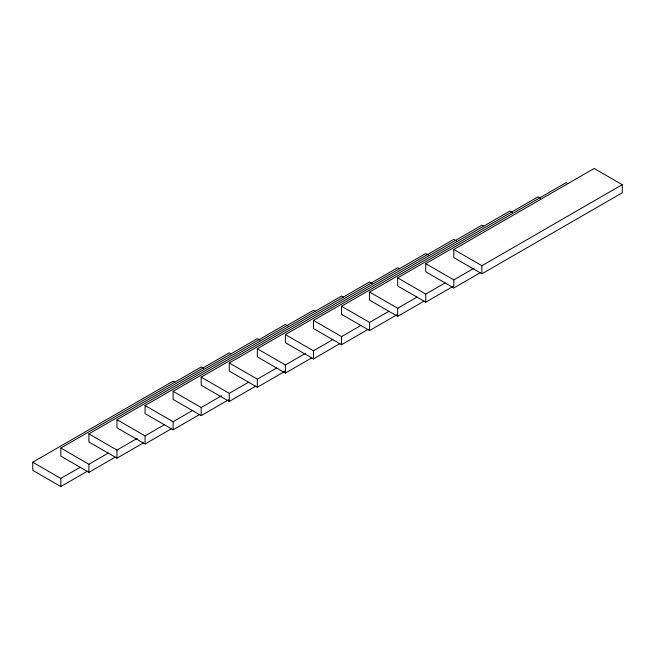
<?xml version="1.0" encoding="UTF-8"?>
<svg xmlns="http://www.w3.org/2000/svg" width="655" height="655" viewBox="0 0 655 655"><rect width="100%" height="100%" fill="white"/><g stroke="black" fill="none" stroke-linecap="round" stroke-linejoin="round"><path stroke-width="0.98" d="M87.303 471.248L60.825 486.534L32.75 470.323L32.75 462.225L173.108 381.185L174.86 382.201M115.378 457.059L88.892 472.353L60.825 456.142L60.825 448.045L201.175 367.005L203.811 368.528M143.445 442.878L116.967 458.173L88.892 441.961L88.892 433.864L229.25 352.824L231.002 353.839M171.52 428.697L145.033 443.992L116.967 427.781L116.967 419.675L257.325 338.643L259.953 340.166M199.587 414.517L173.108 429.811L145.033 413.6L145.033 405.494L285.392 324.462L288.028 325.985M228.546 399.828L201.175 415.622L173.108 399.419L173.108 391.313L313.467 310.282L315.219 311.297M255.737 386.155L229.25 401.441L201.175 385.238L201.175 377.133L341.533 296.101L343.294 297.116M284.688 371.467L257.325 387.261L229.25 371.058L229.25 362.952L369.608 281.92L372.236 283.435M311.878 357.794L285.392 373.08L257.325 356.877L257.325 348.771L397.675 267.739L399.435 268.747M339.945 343.613L313.467 358.899L285.392 342.696L285.392 334.59L425.75 253.559L428.378 255.073M368.02 329.432L341.533 344.718L313.467 328.515L313.467 320.41L453.825 239.378L456.453 240.893M396.971 314.736L369.608 330.538L341.533 314.334L341.533 306.229L481.892 225.189L483.644 226.204M424.162 301.063L397.675 316.357L369.608 300.146L369.608 292.048L509.967 211.008L512.595 212.531M453.113 286.374L425.75 302.176L397.675 285.965L397.675 277.867L538.033 196.827L540.67 198.35M480.303 272.701L453.825 287.995L425.75 271.784L425.75 263.678L566.108 182.647L567.86 183.662M453.825 249.498L594.175 168.466L622.25 184.677L622.25 192.775L481.892 273.815L453.825 257.603L453.825 249.498L481.892 265.709L622.25 184.677M32.75 462.225L60.825 478.428L80.246 467.22M60.825 448.045L88.892 464.248L108.312 453.039M88.892 433.864L116.967 450.067L137.263 438.342M116.967 419.675L145.033 435.886L164.454 424.669M145.033 405.494L173.108 421.705L192.529 410.488M173.108 391.313L201.175 407.525L221.48 395.8M201.175 377.133L229.25 393.344L248.671 382.127M229.25 362.952L257.325 379.163L276.746 367.946M257.325 348.771L285.392 364.974L305.697 353.258M285.392 334.59L313.467 350.793L332.887 339.585M313.467 320.41L341.533 336.613L360.954 325.404M341.533 306.229L369.608 322.432L389.029 311.223M369.608 292.048L397.675 308.251L417.096 297.043M397.675 277.867L425.75 294.07L445.171 282.862M425.75 263.678L453.825 279.89L474.122 268.165M481.892 265.709L481.892 273.815M453.825 279.89L453.825 287.995M425.75 294.07L425.75 302.176M397.675 308.251L397.675 316.357M369.608 322.432L369.608 330.538M341.533 336.613L341.533 344.718M313.467 350.793L313.467 358.899M285.392 364.974L285.392 373.08M257.325 379.163L257.325 387.261M229.25 393.344L229.25 401.441M201.175 407.525L201.175 415.622M173.108 421.705L173.108 429.811M145.033 435.886L145.033 443.992M116.967 450.067L116.967 458.173M88.892 464.248L88.892 472.353M60.825 478.428L60.825 486.534"/></g></svg>
